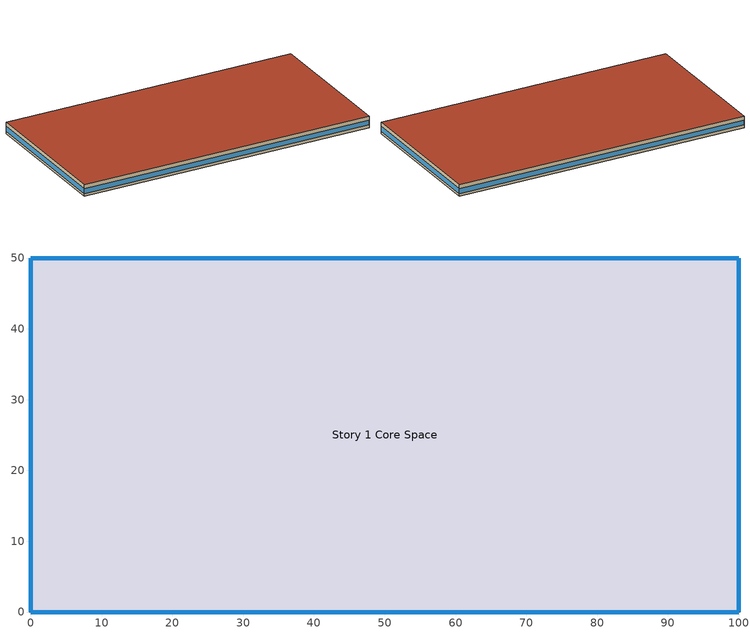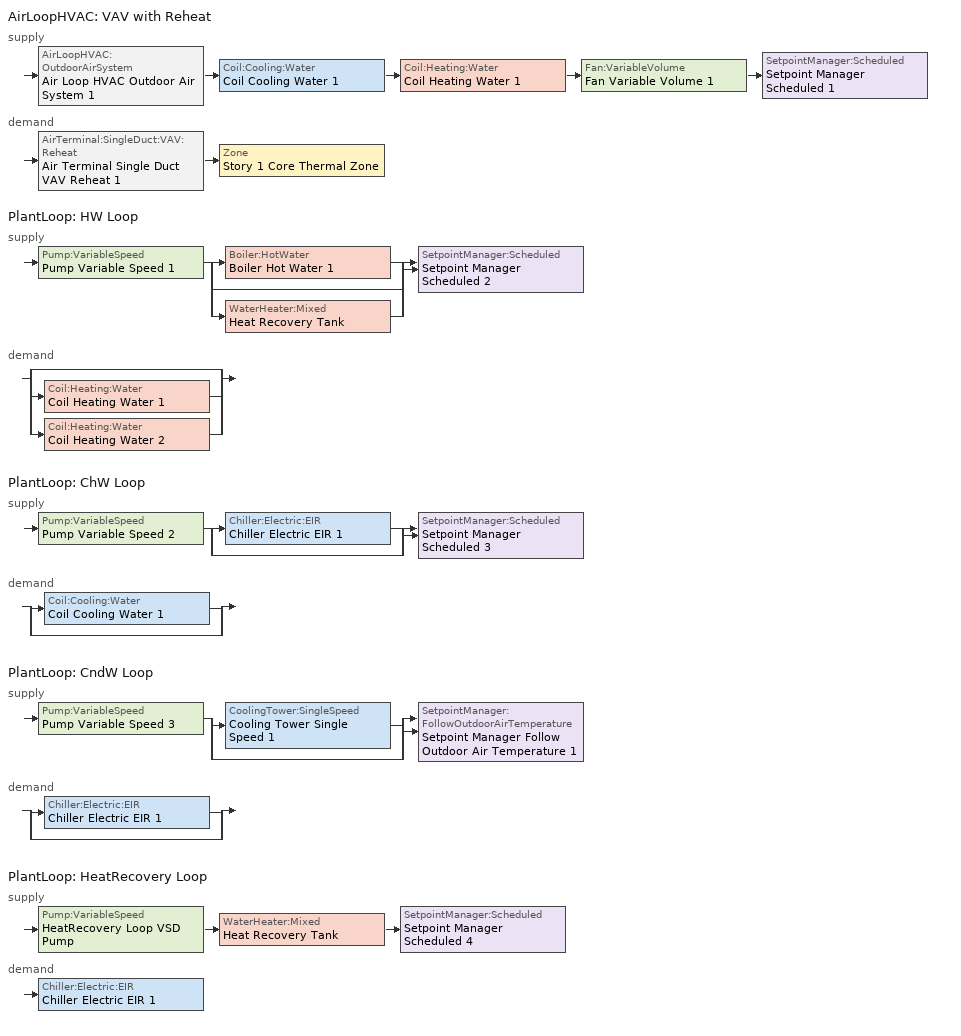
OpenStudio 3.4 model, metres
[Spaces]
Story 1 Core Space
 floor ground: 0,0 0,50 100,50 100,0 z0
 wall outside: 0,50 0,0 100,0 100,50 0,50 z0:4
 window: 0.03,0 99.97,0 / 100,0.03 100,49.97 / 99.97,50 0.03,50 / 0,49.97 0,0.03 z1:2.6
 roof outside: 100,0 100,50 0,50 0,0 z4
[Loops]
AirLoopHVAC 'VAV with Reheat'
 supply: AirLoopHVAC:OutdoorAirSystem 'Air Loop HVAC Outdoor Air System 1' > Coil:Cooling:Water 'Coil Cooling Water 1' > Coil:Heating:Water 'Coil Heating Water 1' > Fan:VariableVolume 'Fan Variable Volume 1' > SetpointManager:Scheduled 'Setpoint Manager Scheduled 1'
 demand: AirTerminal:SingleDuct:VAV:Reheat 'Air Terminal Single Duct VAV Reheat 1' > Zone 'Story 1 Core Thermal Zone'
PlantLoop 'HW Loop'
 supply: Pump:VariableSpeed 'Pump Variable Speed 1' > split
  | Boiler:HotWater 'Boiler Hot Water 1'
  | bypass
  | WaterHeater:Mixed 'Heat Recovery Tank'
  join > SetpointManager:Scheduled 'Setpoint Manager Scheduled 2'
 demand: split
  | bypass
  | Coil:Heating:Water 'Coil Heating Water 1'
  | Coil:Heating:Water 'Coil Heating Water 2'
PlantLoop 'ChW Loop'
 supply: Pump:VariableSpeed 'Pump Variable Speed 2' > split
  | Chiller:Electric:EIR 'Chiller Electric EIR 1'
  | bypass
  join > SetpointManager:Scheduled 'Setpoint Manager Scheduled 3'
 demand: split
  | Coil:Cooling:Water 'Coil Cooling Water 1'
  | bypass
PlantLoop 'CndW Loop'
 supply: Pump:VariableSpeed 'Pump Variable Speed 3' > split
  | CoolingTower:SingleSpeed 'Cooling Tower Single Speed 1'
  | bypass
  join > SetpointManager:FollowOutdoorAirTemperature 'Setpoint Manager Follow Outdoor Air Temperature 1'
 demand: split
  | Chiller:Electric:EIR 'Chiller Electric EIR 1'
  | bypass
PlantLoop 'HeatRecovery Loop'
 supply: Pump:VariableSpeed 'HeatRecovery Loop VSD Pump' > WaterHeater:Mixed 'Heat Recovery Tank' > SetpointManager:Scheduled 'Setpoint Manager Scheduled 4'
 demand: Chiller:Electric:EIR 'Chiller Electric EIR 1'
[Building]
Building 1: Space Type=Baseline Model Space Type; Default Construction Set=ASHRAE_189.1-2009_ClimateZone 4-5 (mdoff)_ConstSet
[SizingPeriod:DesignDay] Barometric Pressure {Pa}=98934; Rain Indicator=No; Snow Indicator=No; Day of Month=21; Daylight Saving Time Indicator=No; Humidity Condition Type=Wetbulb; Dry-Bulb Temperature Range Modifier Type=DefaultMultipliers
Name | Maximum Dry-Bulb Temperature {C} | Daily Dry-Bulb Temperature Range {deltaC} | Wind Speed {m/s} | Wind Direction {deg} | Sky Clearness | Month | Day Type | Wetbulb or DewPoint at Maximum Dry-Bulb {C} | Solar Model Indicator | ASHRAE Clear Sky Optical Depth for Beam Irradiance | ASHRAE Clear Sky Optical Depth for Diffuse Irradiance
Chicago Ohare Intl Ap Ann Htg 99.6% Condns DB | -20 | 0 | 4.9 | 270 | 0 | 1 | WinterDesignDay | -20 | ASHRAEClearSky
Chicago Ohare Intl Ap Ann Clg .4% Condns DB=>MWB | 33.3 | 10.5 | 5.2 | 230 |  | 7 | SummerDesignDay | 23.7 | ASHRAETau | 0.455 | 2.05
[DefaultConstructionSet]
ASHRAE_189.1-2009_ClimateZone 4-5 (mdoff)_ConstSet: Default Exterior Surface Constructions=ASHRAE_189.1-2009_ClimateZone 4-5 (mdoff)_Exterior_DefSurfCons; Default Interior Surface Constructions=000_Interior_DefSurfCons; Default Ground Contact Surface Constructions=000_Ground_DefSurfCons; Default Exterior SubSurface Constructions=ASHRAE_189.1-2009_ClimateZone 4-5 (mdoff)_Exterior_DefSubCons; Default Interior SubSurface Constructions=000_Interior_DefSubCons; Interior Partition Construction=000_Interior Partition
[DefaultSurfaceConstructions]
Name | Floor Construction | Wall Construction | Roof Ceiling Construction
ASHRAE_189.1-2009_ClimateZone 4-5 (mdoff)_Exterior_DefSurfCons | 000_ExtSlabCarpet_4in_ClimateZone 1-8 | ASHRAE_189.1-2009_ExtWall_SteelFrame_ClimateZone 4-8 | ASHRAE_189.1-2009_ExtRoof_IEAD_ClimateZone 2-5
000_Interior_DefSurfCons | 000_Interior Floor | 000_Interior Wall | 000_Interior Ceiling
000_Ground_DefSurfCons | 000_ExtSlabCarpet_4in_ClimateZone 1-8 | 000_ExtSlabCarpet_4in_ClimateZone 1-8 | 000_ExtSlabCarpet_4in_ClimateZone 1-8
[DefaultSubSurfaceConstructions] Glass Door Construction=000_Exterior Window; Skylight Construction=000_Exterior Window; Tubular Daylight Dome Construction=000_Interior Window; Tubular Daylight Diffuser Construction=000_Interior Window
Name | Fixed Window Construction | Operable Window Construction | Door Construction
ASHRAE_189.1-2009_ClimateZone 4-5 (mdoff)_Exterior_DefSubCons | ASHRAE_189.1-2009_ExtWindow_ClimateZone 4-5 | ASHRAE_189.1-2009_ExtWindow_ClimateZone 4-5 | 000_Exterior Door
000_Interior_DefSubCons | 000_Interior Window | 000_Interior Window | 000_Interior Door
[Construction]
000_Interior Partition; 000_Interior Door: 000_G05 25mm wood
000_ExtSlabCarpet_4in_ClimateZone 1-8: MAT-CC05 4 HW CONCRETE, CP02 CARPET PAD
ASHRAE_189.1-2009_ExtWall_SteelFrame_ClimateZone 4-8: MAT-SHEATH, Wall Insulation [39], 1/2IN Gypsum
ASHRAE_189.1-2009_ExtRoof_IEAD_ClimateZone 2-5: Roof Membrane, Roof Insulation [21], Metal Decking
000_Interior Floor: 000_F16 Acoustic tile, 000_F05 Ceiling air space resistance, 000_M11 100mm lightweight concrete
000_Interior Wall: 000_G01a 19mm gypsum board, 000_F04 Wall air space resistance, 000_G01a 19mm gypsum board
000_Interior Ceiling: 000_M11 100mm lightweight concrete, 000_F05 Ceiling air space resistance, 000_F16 Acoustic tile
ASHRAE_189.1-2009_ExtWindow_ClimateZone 4-5: Theoretical Glass [207]
000_Exterior Door: 000_F08 Metal surface, 000_I01 25mm insulation board
000_Exterior Window: 000_Clear 3mm, 000_Air 13mm, 000_Clear 3mm
000_Interior Window: 000_Clear 3mm
[Material]
Name | Roughness | Thickness {m} | Conductivity {W/m-K} | Density {kg/m3} | Specific Heat {J/kg-K} | Thermal Absorptance | Solar Absorptance | Visible Absorptance
000_G05 25mm wood | MediumSmooth | 0.0254 | 0.15 | 608 | 1630
MAT-CC05 4 HW CONCRETE | Rough | 0.1016 | 1.311 | 2240 | 836.8 | 0.9 | 0.7 | 0.7
Wall Insulation [39] | MediumRough | 0.1184 | 0.045 | 265 | 836.8 | 0.9 | 0.7 | 0.7
1/2IN Gypsum | Smooth | 0.0127 | 0.16 | 784.9 | 830 | 0.9 | 0.92 | 0.92
Roof Membrane | VeryRough | 0.0095 | 0.16 | 1121.29 | 1460 | 0.9 | 0.7 | 0.7
Roof Insulation [21] | MediumRough | 0.2105 | 0.049 | 265 | 836.8 | 0.9 | 0.7 | 0.7
Metal Decking | MediumSmooth | 0.0015 | 45.006 | 7680 | 418.4 | 0.9 | 0.7 | 0.3
000_F16 Acoustic tile | MediumSmooth | 0.0191 | 0.06 | 368 | 590
000_M11 100mm lightweight concrete | MediumRough | 0.1016 | 0.53 | 1280 | 840
000_G01a 19mm gypsum board | MediumSmooth | 0.019 | 0.16 | 800 | 1090
000_F08 Metal surface | Smooth | 0.0008 | 45.28 | 7824 | 500
000_I01 25mm insulation board | MediumRough | 0.0254 | 0.03 | 43 | 1210
[Material:NoMass] Thermal Absorptance=0.9; Solar Absorptance=0.7
Name | Roughness | Thermal Resistance {m2-K/W} | Visible Absorptance
CP02 CARPET PAD | VeryRough | 0.2165 | 0.8
MAT-SHEATH | Rough | 0.3626 | 0.7
[Material:AirGap]
Name | Thermal Resistance {m2-K/W}
000_F05 Ceiling air space resistance | 0.18
000_F04 Wall air space resistance | 0.15
[WindowMaterial:Glazing] Optical Data Type=SpectralAverage; Thickness {m}=0.003; Infrared Transmittance at Normal Incidence=0
Name | Solar Transmittance at Normal Incidence | Front Side Solar Reflectance at Normal Incidence | Back Side Solar Reflectance at Normal Incidence | Visible Transmittance at Normal Incidence | Front Side Visible Reflectance at Normal Incidence | Back Side Visible Reflectance at Normal Incidence | Front Side Infrared Hemispherical Emissivity | Back Side Infrared Hemispherical Emissivity | Conductivity {W/m-K} | Dirt Correction Factor for Solar and Visible Transmittance | Solar Diffusing
Theoretical Glass [207] | 0.3311 | 0.6189 | 0.6189 | 0.44 | 0.51 | 0.51 | 0.9 | 0.9 | 0.0133 | 1 | No
000_Clear 3mm | 0.837 | 0.075 | 0.075 | 0.898 | 0.081 | 0.081 | 0.84 | 0.84 | 0.9
[WindowMaterial:Gas]
000_Air 13mm: Gas Type=Air; Thickness {m}=0.0127
[BuildingStory]
Story 1: Nominal Z Coordinate {m}=0; Nominal Floor to Floor Height {m}=4
[Space]
Story 1 Core Space: Building Story=Story 1; Thermal Zone=Story 1 Core Thermal Zone
[ThermalZone]
Story 1 Core Thermal Zone: Thermostat=Thermostat Setpoint Dual Setpoint 1; Use Ideal Air Loads=No
[Sizing:Zone]
Story 1 Core Thermal Zone: Zone Cooling Design Supply Air Temperature Input Method=SupplyAirTemperature; Zone Cooling Design Supply Air Temperature {C}=14; Zone Cooling Design Supply Air Temperature Difference {deltaC}=11.11; Zone Heating Design Supply Air Temperature Input Method=SupplyAirTemperature; Zone Heating Design Supply Air Temperature {C}=40; Zone Heating Design Supply Air Temperature Difference {deltaC}=11.11; Zone Cooling Design Supply Air Humidity Ratio {kg-H2O/kg-air}=0.0085; Zone Heating Design Supply Air Humidity Ratio {kg-H2O/kg-air}=0.008; Cooling Design Air Flow Method=DesignDay; Heating Design Air Flow Method=DesignDay; Account for Dedicated Outdoor Air System=No; Dedicated Outdoor Air System Control Strategy=NeutralSupplyAir; Dedicated Outdoor Air Low Setpoint Temperature for Design {C}=autosize; Dedicated Outdoor Air High Setpoint Temperature for Design {C}=autosize
[Zone equipment]
Story 1 Core Thermal Zone: Air Terminal Single Duct VAV Reheat 1
[ThermostatSetpoint:DualSetpoint]
Thermostat Setpoint Dual Setpoint 1: Heating Setpoint Temperature Schedule=Heating Sch; Cooling Setpoint Temperature Schedule=Cooling Sch
[SpaceType]
Baseline Model Space Type: Default Schedule Set=Baseline Model Schedule Set; Design Specification Outdoor Air Object=Baseline Model OA
[DefaultScheduleSet]
Baseline Model Schedule Set: Number of People Schedule=Baseline Model People Lights and Equipment Schedule; People Activity Level Schedule=Baseline Model People Activity Schedule; Lighting Schedule=Baseline Model People Lights and Equipment Schedule; Electric Equipment Schedule=Baseline Model People Lights and Equipment Schedule; Infiltration Schedule=Baseline Model Infiltration Schedule
[DesignSpecification:OutdoorAir]
Baseline Model OA: Outdoor Air Method=Sum; Outdoor Air Flow per Person {m3/s-person}=0.00943895
[SpaceInfiltration:DesignFlowRate]
Baseline Model Infiltration: Space or SpaceType=Baseline Model Space Type; Design Flow Rate Calculation Method=Flow/ExteriorArea; Flow per Exterior Surface Area {m3/s-m2}=0.0003048
[People:Definition]
Baseline Model People Definition: Number of People Calculation Method=People/Area; People per Space Floor Area {person/m2}=0.0538196; Fraction Radiant=0.3
[People]
Baseline Model People: People Definition=Baseline Model People Definition; Space or SpaceType=Baseline Model Space Type; Multiplier=1
[Lights:Definition]
Baseline Model Lights Definition: Design Level Calculation Method=Watts/Area; Watts per Space Floor Area {W/m2}=10.7639
[Lights]
Baseline Model Lights: Lights Definition=Baseline Model Lights Definition; Space or SpaceType=Baseline Model Space Type; Fraction Replaceable=1
[ElectricEquipment:Definition]
Baseline Model Electric Equipment Definition: Design Level Calculation Method=Watts/Area; Watts per Space Floor Area {W/m2}=10.7639
[ElectricEquipment]
Baseline Model Electric Equipment: Electric Equipment Definition=Baseline Model Electric Equipment Definition; Space or SpaceType=Baseline Model Space Type
[AirLoopHVAC]
VAV with Reheat: Availability Schedule=Always On Discrete; Design Supply Air Flow Rate {m3/s}=autosize; Design Return Air Flow Fraction of Supply Air Flow=1
[Sizing:System]
VAV with Reheat: Central Heating Maximum System Air Flow Ratio=0.3; Preheat Design Temperature {C}=7; Preheat Design Humidity Ratio {kg-H2O/kg-Air}=0.008; Precool Design Temperature {C}=12.8; Precool Design Humidity Ratio {kg-H2O/kg-Air}=0.008; Central Cooling Design Supply Air Temperature {C}=12.8; Central Heating Design Supply Air Temperature {C}=12.8; 100% Outdoor Air in Cooling=Yes; 100% Outdoor Air in Heating=Yes; Central Cooling Design Supply Air Humidity Ratio {kg-H2O/kg-Air}=0.0085; Zone Maximum Outdoor Air Fraction=1; Cooling Supply Air Flow Rate Per Floor Area {m3/s-m2}=0.00996765; Cooling Fraction of Autosized Cooling Supply Air Flow Rate=1; Cooling Supply Air Flow Rate Per Unit Cooling Capacity {m3/s-W}=3.94755e-05; Heating Supply Air Flow Rate Per Floor Area {m3/s-m2}=0.00996765; Heating Fraction of Autosized Heating Supply Air Flow Rate=1; Heating Fraction of Autosized Cooling Supply Air Flow Rate=1; Heating Supply Air Flow Rate Per Unit Heating Capacity {m3/s-W}=3.15882e-05; Cooling Design Capacity Method=CoolingDesignCapacity; Cooling Design Capacity {W}=autosize; Cooling Design Capacity Per Floor Area {W/m2}=234.7; Fraction of Autosized Cooling Design Capacity=1; Heating Design Capacity Method=HeatingDesignCapacity; Heating Design Capacity {W}=autosize; Heating Design Capacity Per Floor Area {W/m2}=157; Fraction of Autosized Heating Design Capacity=1; Central Cooling Capacity Control Method=OnOff; Occupant Diversity=autosize
[Fan:VariableVolume]
Fan Variable Volume 1: Availability Schedule=Always On Discrete; Fan Total Efficiency=0.6045; Pressure Rise {Pa}=500; Maximum Flow Rate {m3/s}=Autosize; Fan Power Minimum Flow Rate Input Method=FixedFlowRate; Fan Power Minimum Flow Fraction=0; Fan Power Minimum Air Flow Rate {m3/s}=0; Motor Efficiency=0.93; Motor In Airstream Fraction=1; Fan Power Coefficient 1=0.0407599; Fan Power Coefficient 2=0.088045; Fan Power Coefficient 3=-0.0729261; Fan Power Coefficient 4=0.94374; Fan Power Coefficient 5=0
[Coil:Heating:Water] Availability Schedule=Always On Discrete
Coil Heating Water 1; Coil Heating Water 2
[Coil:Cooling:Water]
Coil Cooling Water 1: Availability Schedule=Always On Discrete
[SetpointManager:Scheduled] Control Variable=Temperature
Name | Schedule
Setpoint Manager Scheduled 1 | Deck_Temperature
Setpoint Manager Scheduled 2 | Hot_Water_Temperature
Setpoint Manager Scheduled 3 | Chilled_Water_Temperature
Setpoint Manager Scheduled 4 | Hot_Water_Temperature 1
[Controller:OutdoorAir]
Controller Outdoor Air 1: Minimum Outdoor Air Flow Rate {m3/s}=0; Maximum Outdoor Air Flow Rate {m3/s}=Autosize; Economizer Control Type=NoEconomizer; Economizer Control Action Type=ModulateFlow; Economizer Maximum Limit Dry-Bulb Temperature {C}=28; Economizer Maximum Limit Enthalpy {J/kg}=64000; Economizer Minimum Limit Dry-Bulb Temperature {C}=-100; Lockout Type=NoLockout; Minimum Limit Type=FixedMinimum; Controller Mechanical Ventilation=Controller Mechanical Ventilation 1; High Humidity Control=No; Heat Recovery Bypass Control Type=BypassWhenWithinEconomizerLimits
[Controller:MechanicalVentilation]
Controller Mechanical Ventilation 1: Availability Schedule=Always On Discrete
[AirLoopHVAC:OutdoorAirSystem]
Air Loop HVAC Outdoor Air System 1: Controller=Controller Outdoor Air 1
[PlantLoop] Glycol Concentration=0; Plant Loop Volume {m3}=Autocalculate; Load Distribution Scheme=Optimal
Name | Fluid Type
HW Loop | Water
ChW Loop; CndW Loop; HeatRecovery Loop
[Sizing:Plant] Sizing Option=NonCoincident; Zone Timesteps in Averaging Window=1; Coincident Sizing Factor Mode=None
Name | Loop Type | Design Loop Exit Temperature {C} | Loop Design Temperature Difference {deltaC}
HW Loop; HeatRecovery Loop | Heating | 82 | 11
ChW Loop | Cooling | 7.22 | 6.67
CndW Loop | Condenser | 29.4 | 5.6
[Pump:VariableSpeed] Pump Control Type=Intermittent; Skin Loss Radiative Fraction=0.5; Design Power Sizing Method=PowerPerFlowPerPressure; Design Electric Power per Unit Flow Rate {W/(m3/s)}=348701.1; Design Shaft Power per Unit Flow Rate per Unit Head {W-s/m3-Pa}=1.28205; Design Minimum Flow Rate Fraction=0
Pump Variable Speed 1; Pump Variable Speed 2; Pump Variable Speed 3; HeatRecovery Loop VSD Pump
[Boiler:HotWater]
Boiler Hot Water 1: Efficiency Curve Temperature Evaluation Variable=LeavingBoiler; Normalized Boiler Efficiency Curve=Boiler Efficiency; Water Outlet Upper Temperature Limit {C}=99; Boiler Flow Mode=ConstantFlow; Parasitic Electric Load {W}=0; Sizing Factor=1
[Controller:WaterCoil]
Name | Water Coil | Action
Controller Water Coil 1 | Coil Heating Water 1 | Normal
Controller Water Coil 2 | Coil Cooling Water 1 | Reverse
[Chiller:Electric:EIR]
Chiller Electric EIR 1: Reference Capacity {W}=Autosize; Reference COP {W/W}=5.5; Reference Chilled Water Flow Rate {m3/s}=Autosize; Cooling Capacity Function of Temperature Curve=Curve Biquadratic 1; Electric Input to Cooling Output Ratio Function of Temperature Curve=Curve Biquadratic 2; Electric Input to Cooling Output Ratio Function of Part Load Ratio Curve=Curve Quadratic 1; Condenser Type=WaterCooled; Design Heat Recovery Water Flow Rate {m3/s}=Autosize; Sizing Factor=1; Basin Heater Capacity {W/K}=0; Basin Heater Setpoint Temperature {C}=10; Condenser Heat Recovery Relative Capacity Fraction=1
[AirTerminal:SingleDuct:VAV:Reheat]
Air Terminal Single Duct VAV Reheat 1: Availability Schedule=Always On Discrete; Maximum Air Flow Rate {m3/s}=AutoSize; Zone Minimum Air Flow Input Method=Constant; Constant Minimum Air Flow Fraction=0.3; Fixed Minimum Air Flow Rate {m3/s}=0; Reheat Coil=Coil Heating Water 2; Maximum Hot Water or Steam Flow Rate {m3/s}=AutoSize; Minimum Hot Water or Steam Flow Rate {m3/s}=0; Convergence Tolerance=0.001; Damper Heating Action=Normal; Maximum Flow per Zone Floor Area During Reheat {m3/s-m2}=AutoSize; Maximum Flow Fraction During Reheat=AutoSize; Maximum Reheat Air Temperature {C}=35; Control For Outdoor Air=No
[CoolingTower:SingleSpeed]
Cooling Tower Single Speed 1: Design Water Flow Rate {m3/s}=autosize; Design Air Flow Rate {m3/s}=autosize; Fan Power at Design Air Flow Rate {W}=autosize; U-Factor Times Area Value at Design Air Flow Rate {W/K}=autosize; Air Flow Rate in Free Convection Regime {m3/s}=autosize; U-Factor Times Area Value at Free Convection Air Flow Rate {W/K}=autosize; Performance Input Method=UFactorTimesAreaAndDesignWaterFlowRate; Free Convection Capacity {W}=0; Basin Heater Capacity {W/K}=0; Basin Heater Setpoint Temperature {C}=2; Evaporation Loss Mode=LossFactor; Evaporation Loss Factor {percent/K}=0.2; Drift Loss Percent {percent}=0.008; Blowdown Calculation Mode=ConcentrationRatio; Blowdown Concentration Ratio=3; Capacity Control=FanCycling; Number of Cells=1; Cell Control=MinimalCell; Cell Minimum  Water Flow Rate Fraction=0.33; Cell Maximum Water Flow Rate Fraction=2.5; Sizing Factor=1; Free Convection Air Flow Rate Sizing Factor=0.1; Free Convection U-Factor Times Area Value Sizing Factor=0.1; Heat Rejection Capacity and Nominal Capacity Sizing Ratio=1.25; Free Convection Nominal Capacity Sizing Factor=0.1; Design Inlet Air Dry-Bulb Temperature {C}=35; Design Inlet Air Wet-Bulb Temperature {C}=25.6; Design Approach Temperature {deltaC}=autosize; Design Range Temperature {deltaC}=autosize
[SetpointManager:FollowOutdoorAirTemperature]
Setpoint Manager Follow Outdoor Air Temperature 1: Control Variable=Temperature; Reference Temperature Type=OutdoorAirWetBulb; Offset Temperature Difference {deltaC}=1.5; Maximum Setpoint Temperature {C}=80; Minimum Setpoint Temperature {C}=6
[WaterHeater:Mixed]
Heat Recovery Tank: Tank Volume {m3}=0.3785; Setpoint Temperature Schedule=Schedule Ruleset 2; Deadband Temperature Difference {deltaC}=2; Maximum Temperature Limit {C}=82.22; Heater Control Type=Cycle; Heater Maximum Capacity {W}=845000; Heater Fuel Type=NaturalGas; Heater Thermal Efficiency=0.8; Off Cycle Parasitic Fuel Consumption Rate {W}=20; Off Cycle Parasitic Fuel Type=NaturalGas; Off Cycle Parasitic Heat Fraction to Tank=0.8; On Cycle Parasitic Fuel Type=NaturalGas; Ambient Temperature Indicator=Schedule; Ambient Temperature Schedule=Schedule Ruleset 1; Off Cycle Loss Coefficient to Ambient Temperature {W/K}=6; On Cycle Loss Coefficient to Ambient Temperature {W/K}=6; Use Side Effectiveness=1; Source Side Effectiveness=1; Use Side Design Flow Rate {m3/s}=autosize; Source Side Design Flow Rate {m3/s}=autosize; Indirect Water Heating Recovery Time {hr}=1.5; Source Side Flow Control Mode=IndirectHeatPrimarySetpoint
[WaterHeater:Sizing]
Heat Recovery Tank: Design Mode=PeakDraw; Time Storage Can Meet Peak Draw {hr}=0.538503; Time for Tank Recovery {hr}=0; Nominal Tank Volume for Autosizing Plant Connections {m3}=1
[Schedule:Ruleset]
Name | Default Day Schedule | Summer Design Day Schedule | Winter Design Day Schedule
Cooling Sch | Cooling Sch Default
Heating Sch | Heating Sch Default
Baseline Model Infiltration Schedule | Baseline Model Infiltration Schedule Schedule All Days | Baseline Model Infiltration Schedule Summer Design Day | Baseline Model Infiltration Schedule Winter Design Day
Baseline Model People Lights and Equipment Schedule | Baseline Model People Lights and Equipment Schedule Schedule Week Day | Baseline Model People Lights and Equipment Schedule Summer Design Day | Baseline Model People Lights and Equipment Schedule Winter Design Day
Baseline Model People Activity Schedule | Baseline Model People Activity Schedule Default
Deck_Temperature | Deck_Temperature_Default | Deck_Temperature_Summer_Design_Day | Deck_Temperature_Winter_Design_Day
Hot_Water_Temperature | Hot_Water_Temperature_Default | Hot_Water_Temperature_Summer_Design_Day | Hot_Water_Temperature_Winter_Design_Day
Chilled_Water_Temperature | Chilled_Water_Temperature_Default | Chilled_Water_Temperature_Summer_Design_Day | Chilled_Water_Temperature_Winter_Design_Day
Hot_Water_Temperature 1 | Schedule Day 1
Schedule Ruleset 1 | Schedule Day 6
Schedule Ruleset 2 | Schedule Day 7
[Schedule:Day]
Cooling Sch Default: 24, 0, 28
Heating Sch Default: 24, 0, 24
Baseline Model Infiltration Schedule Schedule All Days: 6, 0, 1, 22, 0, 0.25, 24, 0, 1
Baseline Model Infiltration Schedule Winter Design Day; Baseline Model Infiltration Schedule Summer Design Day; Baseline Model People Lights and Equipment Schedule Summer Design Day: 24, 0, 1
Baseline Model People Lights and Equipment Schedule Schedule Week Day: 6, 0, 0, 7, 0, 0.1, 8, 0, 0.2, 12, 0, 0.95, 13, 0, 0.5, 17, 0, 0.95, 18, 0, 0.7, 20, 0, 0.4, 22, 0, 0.1, 24, 0, 0.05
Baseline Model People Lights and Equipment Schedule Winter Design Day; Baseline Model People Lights and Equipment Schedule Schedule Sunday: 24, 0, 0
Baseline Model People Lights and Equipment Schedule Saturday: 6, 0, 0, 8, 0, 0.1, 14, 0, 0.5, 17, 0, 0.1, 24, 0, 0
Baseline Model People Activity Schedule Default: 24, 0, 120
Deck_Temperature_Default; Deck_Temperature_Summer_Design_Day; Deck_Temperature_Winter_Design_Day: 24, 0, 12.8
Hot_Water_Temperature_Default; Hot_Water_Temperature_Summer_Design_Day; Hot_Water_Temperature_Winter_Design_Day: 24, 0, 67
Chilled_Water_Temperature_Default; Chilled_Water_Temperature_Summer_Design_Day; Chilled_Water_Temperature_Winter_Design_Day: 24, 0, 6.7
Schedule Day 1: 24, 0, 25
Schedule Day 6: 24, 0, 22
Schedule Day 7: 24, 0, 60
[Schedule:Rule] Schedule Ruleset=Baseline Model People Lights and Equipment Schedule
Name | Rule Order | Day Schedule | Apply Saturday | Apply Sunday
Baseline Model People Lights and Equipment Schedule Saturday Rule | 1 | Baseline Model People Lights and Equipment Schedule Saturday | Yes
Baseline Model People Lights and Equipment Schedule Sunday Rule | 0 | Baseline Model People Lights and Equipment Schedule Schedule Sunday |  | Yes
[Schedule:Constant]
Always On Discrete: Value=1
[Curve:Biquadratic]
Name | Coefficient1 Constant | Coefficient2 x | Coefficient3 x**2 | Coefficient4 y | Coefficient5 y**2 | Coefficient6 x*y | Minimum Value of x | Maximum Value of x | Minimum Value of y | Maximum Value of y | Input Unit Type for X | Input Unit Type for Y | Output Unit Type
Boiler Efficiency | 1 | 0 | 0 | 0 | 0 | 0 | 0 | 1 | 0 | 1 | Dimensionless | Dimensionless | Dimensionless
Curve Biquadratic 1 | 0.258 | 0.0389 | -0.000217 | 0.0469 | -0.000943 | -0.000343 | 5 | 10 | 24 | 35
Curve Biquadratic 2 | 0.934 | -0.0582 | 0.0045 | 0.00243 | 0.000486 | -0.00122 | 5 | 10 | 24 | 35
[Curve:Quadratic]
Curve Quadratic 1: Coefficient1 Constant=0.222903; Coefficient2 x=0.313387; Coefficient3 x**2=0.46371; Minimum Value of x=0; Maximum Value of x=1
